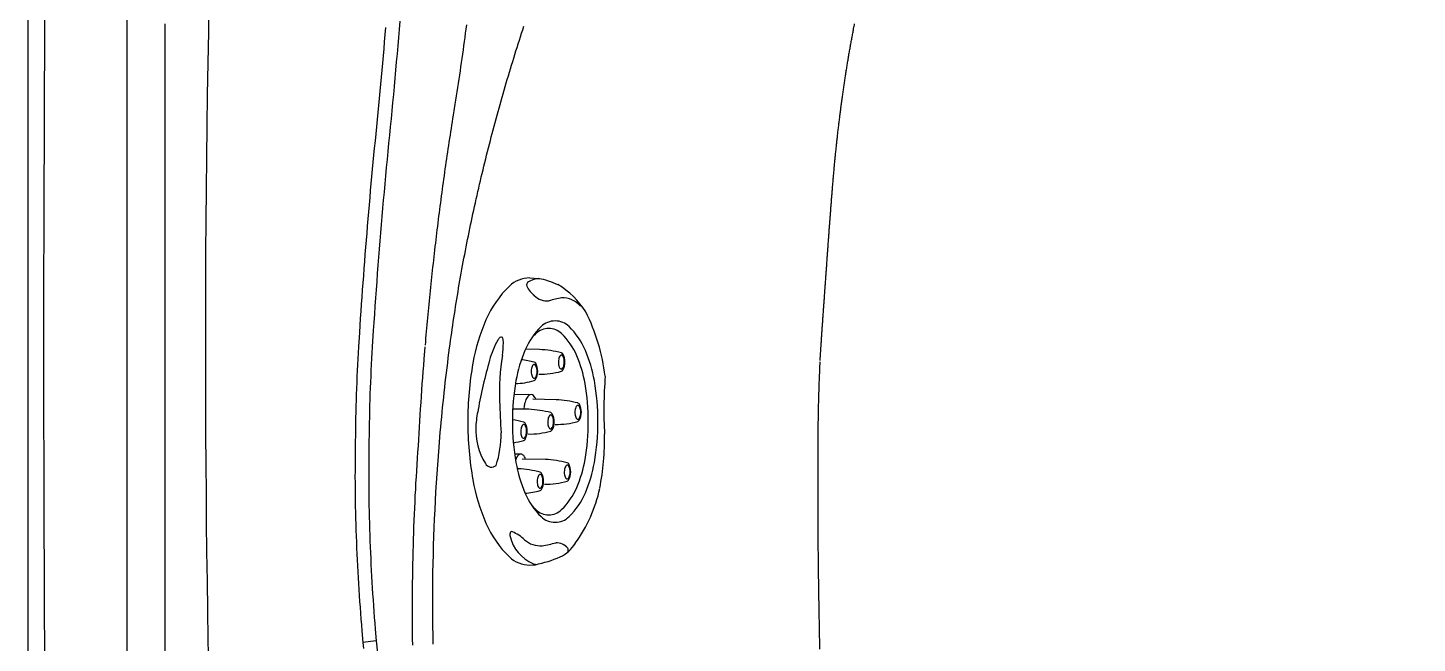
# Model space of a CAD drawing. Extents: x 527 to 614, y 487 to 635.
# Drawn here: x 526.9 to 554, y 542.62 to 554.62 of the extents above; entities that cross this region are included whole.
import ezdxf

# ---------------------------------------------------------------- set-up
doc = ezdxf.new("R2010")
doc.units = 0
doc.header["$MEASUREMENT"] = 0
doc.layers.add('1', color=4, linetype='Continuous')
doc.layers.add('SPA', color=2, linetype='Continuous')

# ---------------------------------------------------------------- blocks, each defined once
blk = doc.blocks.new('JET-HSS-Gatling')
at = {"layer": '1', "color": 2}
for p, q in [((1.211, 2.8), (1.382, 2.789)), ((1.211, -2.8), (1.322, -2.794))]:
    blk.add_line(p, q, dxfattribs=at)
at = {"layer": '1', "color": 3}
for p, q in [((1.401, 1.403), (1.124, 1.408)), ((1.235, 0.525), (0.901, 0.523)), ((1.723, 0.425), (1.268, 0.433)), ((1.193, 0.238), (0.877, 0.243)), ((1.034, -0.636), (0.914, -0.635)), ((1.515, -0.74), (1.06, -0.733)), ((0.986, -0.922), (0.964, -0.922))]:
    blk.add_line(p, q, dxfattribs=at)
at = {"layer": '1', "color": 2}
blk.add_lwpolyline([(1.211, 2.8, 0.193348), (0.814, 2.641, 0.100017), (0.355, 1.98, 0.057784), (0.101, 1.139, 0.044332), (0, 0, 0.044332), (0.101, -1.139, 0.057784), (0.355, -1.98, 0.100017), (0.814, -2.641, 0.193348), (1.211, -2.8, 0.193348)], format="xyb", dxfattribs=at)
blk.add_lwpolyline([(2.54, -0.002, 0.043581), (2.47, 0.797, 0.056954), (2.295, 1.387, 0.099412), (1.977, 1.851, 0.195606), (1.705, 1.962, 0.195606), (1.433, 1.851, 0.099412), (1.115, 1.387, 0.056954), (0.94, 0.797, 0.043581), (0.871, -0.002, 0.043581), (0.94, -0.801, 0.056954), (1.115, -1.391, 0.099412), (1.433, -1.855, 0.195606), (1.705, -1.966, 0.195606), (1.977, -1.855, 0.099412), (2.295, -1.391, 0.056954), (2.47, -0.801, 0.043581)], format="xyb", close=True, dxfattribs=at)
at = {"layer": '1', "color": 3}
for points in [[(2.352, -0.002, 0.043581), (2.288, 0.738, 0.056954), (2.126, 1.284, 0.099412), (1.832, 1.714, 0.195606), (1.579, 1.817, 0.195606), (1.327, 1.714, 0.022381), (1.246, 1.628, 0.056954)], [(1.235, 0.525, 0.196601), (1.189, 0.506, 0.099139), (1.135, 0.427, 0.056591), (1.105, 0.326, 0.027173), (1.095, 0.24, 0.043254)], [(1.334, 0.432, 0.093296), (1.282, 0.506, 0.196601), (1.235, 0.525, 0.196601)], [(1.246, -1.632, 0.022381), (1.327, -1.718, 0.195606), (1.579, -1.821, 0.195606), (1.832, -1.718, 0.099412), (2.126, -1.288, 0.056954), (2.288, -0.742, 0.043581), (2.352, -0.002, 0.043581)], [(1.129, -0.734, 0.069632), (1.108, -0.686, 0.107057), (1.071, -0.647, 0.149849), (1.034, -0.636, 0.149849), (0.998, -0.647, 0.107057), (0.961, -0.686, 0.075377), (0.939, -0.738, 0.023026), (0.934, -0.763, 0.062151)]]:
    blk.add_lwpolyline(points, format="xyb", dxfattribs=at)
for points in [[(1.294, 0.841, 0.196744), (1.313, 0.849, 0.0991), (1.335, 0.881, 0.056539), (1.347, 0.921, 0.043208), (1.353, 0.976, 0.043208), (1.349, 1.031, 0.056539), (1.337, 1.072, 0.0991), (1.316, 1.104, 0.196744), (1.297, 1.112, 0.196744), (1.279, 1.105, 0.0991), (1.257, 1.073, 0.056539), (1.244, 1.033, 0.043208), (1.239, 0.978, 0.043208), (1.243, 0.922, 0.056539), (1.254, 0.882, 0.0991), (1.276, 0.849, 0.196744)], [(1.824, 1.023, 0.196744), (1.843, 1.03, 0.0991), (1.865, 1.062, 0.056539), (1.877, 1.103, 0.043208), (1.883, 1.158, 0.043208), (1.878, 1.213, 0.056539), (1.867, 1.254, 0.0991), (1.846, 1.286, 0.196744), (1.827, 1.294, 0.196744), (1.809, 1.286, 0.0991), (1.786, 1.255, 0.056539), (1.774, 1.214, 0.043208), (1.768, 1.159, 0.043208), (1.773, 1.104, 0.056539), (1.784, 1.063, 0.0991), (1.805, 1.031, 0.196744)], [(2.146, 0.045, 0.196744), (2.164, 0.052, 0.0991), (2.187, 0.084, 0.056539), (2.199, 0.125, 0.043208), (2.205, 0.18, 0.043208), (2.2, 0.235, 0.056539), (2.189, 0.276, 0.0991), (2.168, 0.308, 0.196744), (2.149, 0.316, 0.196744), (2.13, 0.308, 0.0991), (2.108, 0.277, 0.056539), (2.096, 0.236, 0.043208), (2.09, 0.181, 0.043208), (2.095, 0.126, 0.056539), (2.106, 0.085, 0.0991), (2.127, 0.053, 0.196744)], [(1.616, -0.143, 0.196744), (1.635, -0.135, 0.0991), (1.657, -0.103, 0.056539), (1.669, -0.063, 0.043208), (1.675, -0.008, 0.043208), (1.671, 0.047, 0.056539), (1.659, 0.088, 0.0991), (1.638, 0.121, 0.196744), (1.619, 0.128, 0.196744), (1.601, 0.121, 0.0991), (1.579, 0.089, 0.056539), (1.566, 0.049, 0.043208), (1.561, -0.006, 0.043208), (1.565, -0.062, 0.056539), (1.576, -0.102, 0.0991), (1.598, -0.135, 0.196744)], [(1.089, -0.327, 0.196744), (1.108, -0.32, 0.0991), (1.13, -0.288, 0.056539), (1.142, -0.247, 0.043208), (1.148, -0.192, 0.043208), (1.144, -0.137, 0.056539), (1.132, -0.096, 0.0991), (1.111, -0.064, 0.196744), (1.093, -0.056, 0.196744), (1.074, -0.063, 0.0991), (1.052, -0.095, 0.056539), (1.039, -0.136, 0.043208), (1.034, -0.191, 0.043208), (1.038, -0.246, 0.056539), (1.049, -0.287, 0.0991), (1.071, -0.319, 0.196744)], [(1.41, -1.303, 0.196744), (1.428, -1.295, 0.0991), (1.451, -1.264, 0.056539), (1.463, -1.223, 0.043208), (1.468, -1.168, 0.043208), (1.464, -1.113, 0.056539), (1.453, -1.072, 0.0991), (1.432, -1.04, 0.196744), (1.413, -1.032, 0.196744), (1.394, -1.039, 0.0991), (1.372, -1.071, 0.056539), (1.36, -1.112, 0.043208), (1.354, -1.167, 0.043208), (1.358, -1.222, 0.056539), (1.37, -1.263, 0.0991), (1.391, -1.295, 0.196744)], [(1.938, -1.12, 0.196744), (1.957, -1.113, 0.0991), (1.979, -1.081, 0.056539), (1.991, -1.041, 0.043208), (1.997, -0.986, 0.043208), (1.993, -0.931, 0.056539), (1.981, -0.89, 0.0991), (1.96, -0.857, 0.196744), (1.941, -0.85, 0.196744), (1.923, -0.857, 0.0991), (1.901, -0.889, 0.056539), (1.888, -0.929, 0.043208), (1.883, -0.984, 0.043208), (1.887, -1.04, 0.056539), (1.898, -1.08, 0.0991), (1.92, -1.113, 0.196744)]]:
    blk.add_lwpolyline(points, format="xyb", close=True, dxfattribs=at)
for centre, radius, start, end in [((1.225, 2.66), 0.077, 120.8909, 197.2751), ((1.418, 2.303), 0.483, 92.1, 118.7393), ((1.536, 2.797), 0.413, 202.7326, 235.2979), ((1.558, 2.728), 0.376, 226.2502, 274.1869), ((2.076, 0.773), 1.655, 98.4951, 107.2413), ((1.852, 1.953), 0.457, 40.5562, 92.6384), ((0.78, 1.478), 0.222, 133.3005, 150.1209), ((0.651, 1.614), 0.0347, 15.6536, 133.3005), ((2.023, 0.77), 1.653, 150.3077, 165.1029), ((-0.724, 1.513), 1.419, 350.9444, 0.7444), ((0.408, 1.546), 0.288, 357.2297, 15.6536), ((1.299, -0.711), 2.117, 75.5631, 87.2483), ((10.038, -1.537), 9.993, 164.136, 169.7962), ((4.722, 0.588), 4.105, 170.1534, 182.7294), ((0.769, -0.893), 2.117, 75.5631, 82.494), ((1.286, 1.114), 0.0452, 28.2314, 75.5631), ((1.037, 0.98), 0.328, 330.724, 28.2314), ((1.816, 1.295), 0.0452, 28.2314, 75.5631), ((1.567, 1.162), 0.328, 330.724, 28.2314), ((1.283, 0.842), 0.0452, 286.5186, 330.724), ((1.424, 2.335), 1.413, 268.376, 286.5186), ((1.813, 1.024), 0.0452, 286.5186, 330.724), ((0.894, 2.153), 1.413, 271.4732, 286.5186), ((21.76, 1.052), 21.149, 181.7867, 183.4512), ((1.621, -1.689), 2.117, 75.5631, 87.2483), ((2.138, 0.317), 0.0452, 28.2314, 75.5631), ((1.889, 0.184), 0.328, 330.724, 28.2314), ((2.098, -0.197), 1.943, 167.2138, 177.1293), ((0.564, -2.061), 2.117, 75.5631, 81.6792), ((1.091, -1.877), 2.117, 75.5631, 87.2483), ((1.608, 0.13), 0.0452, 28.2314, 75.5631), ((1.359, -0.004), 0.328, 330.724, 28.2314), ((1.746, 1.357), 1.413, 268.376, 286.5186), ((2.135, 0.046), 0.0452, 286.5186, 330.724), ((1.376, -0.164), 1.22, 176.9815, 212.3393), ((-1.3, -0.251), 1.95, 341.9435, 0.8708), ((1.081, -0.055), 0.0452, 28.2314, 75.5631), ((0.832, -0.188), 0.328, 330.724, 28.2314), ((1.216, 1.169), 1.413, 268.376, 286.5186), ((1.605, -0.142), 0.0452, 286.5186, 330.724), ((0.69, 0.985), 1.413, 278.1135, 286.5186), ((1.078, -0.326), 0.0452, 286.5186, 330.724), ((1.413, -2.855), 2.117, 75.5631, 87.2483), ((1.93, -0.848), 0.0452, 28.2314, 75.5631), ((0.464, -0.758), 0.132, 206.328, 312.8004), ((0.885, -3.037), 2.117, 75.5631, 87.2483), ((1.401, -1.03), 0.0452, 28.2314, 75.5631), ((1.153, -1.164), 0.328, 330.724, 28.2314), ((1.681, -0.982), 0.328, 330.724, 28.2314), ((1.01, 0.009), 1.413, 274.4064, 286.5186), ((1.399, -1.302), 0.0452, 286.5186, 330.724), ((1.538, 0.191), 1.413, 268.376, 286.5186), ((1.927, -1.12), 0.0452, 286.5186, 330.724), ((0.91, -2.208), 0.09, 148.2013, 201.1912), ((0.858, -2.176), 0.0292, 65.8579, 148.2013), ((0.506, -2.961), 0.89, 47.2493, 65.8579), ((1.579, -2.06), 0.775, 193.4651, 246.5018), ((1.414, -1.969), 0.455, 228.0526, 274.8017), ((-1.889, 14.648), 17.395, 281.0756, 281.9807), ((1.724, -2.678), 0.31, 42.7339, 90.5261), ((1.873, -2.509), 0.0893, 340.7772, 27.6848), ((1.335, -2.659), 0.128, 239.8654, 281.1187)]:
    blk.add_arc(centre, radius, start, end, dxfattribs=at)
at = {"layer": '1', "color": 2}
for centre, radius, start, end in [((1.065, 1.149), 1.67, 65.4841, 79.0713), ((0.899, 1.241), 1.667, 32.6817, 58.9726), ((-1.246, 0.387), 3.958, 7.1716, 26.3033), ((11.006, 0.221), 8.351, 175.468, 183.2308), ((-2.39, -0.341), 5.058, 349.0363, 1.0403), ((-0.2, -0.708), 2.839, 324.0226, 347.8878), ((1.458, -1.963), 0.762, 296.9368, 327.2279), ((0.74, -0.102), 2.753, 282.2017, 292.7059)]:
    blk.add_arc(centre, radius, start, end, dxfattribs=at)
blk = doc.blocks.new('2010VANGUARD')
at = {"layer": '1', "color": 3, "linetype": 'Continuous'}
for p, q in [((1.929, 74.866), (1.929, 11.869)), ((6.797, 37.637), (6.537, 37.602))]:
    blk.add_line(p, q, dxfattribs=at)
at = {"layer": '1', "color": 4}
blk.add_lwpolyline([(86.737, 74.737, 0.414214), (74.737, 86.737), (12, 86.737, 0.414214), (0, 74.737), (0, 12, 0.414214), (12, 0), (74.737, 0, 0.414214), (86.737, 12)], format="xyb", close=True, dxfattribs=at)
at = {"layer": '1', "color": 3, "linetype": 'Continuous'}
for points in [[(0.329, 49.76), (0.327, 49.355), (0.325, 48.951), (0.322, 48.546), (0.32, 48.141), (0.318, 47.737), (0.317, 47.332), (0.314, 46.522)], [(2.677, 19.068), (2.677, 20.868), (2.677, 22.668), (2.677, 24.468), (2.677, 26.268), (2.677, 28.068), (2.677, 29.868), (2.677, 31.668), (2.677, 33.468), (2.677, 35.268), (2.677, 37.068), (2.677, 38.868), (2.677, 40.668), (2.677, 42.468), (2.677, 44.268), (2.677, 46.068), (2.677, 47.868), (2.677, 49.668)], [(7.254, 49.718), (7.241, 49.559), (7.228, 49.401), (7.215, 49.242), (7.202, 49.084), (7.188, 48.926), (7.174, 48.767), (7.16, 48.609), (7.146, 48.45), (7.131, 48.292), (7.116, 48.133), (7.101, 47.975), (7.085, 47.816), (7.069, 47.658), (7.054, 47.499), (7.038, 47.341), (7.022, 47.182), (7.007, 47.024), (6.991, 46.865), (6.977, 46.706), (6.962, 46.548), (6.948, 46.389), (6.933, 46.23), (6.919, 46.072), (6.906, 45.913), (6.892, 45.754), (6.879, 45.595), (6.866, 45.436), (6.854, 45.277), (6.841, 45.119), (6.829, 44.96), (6.817, 44.801), (6.805, 44.642), (6.793, 44.483), (6.782, 44.323), (6.771, 44.164), (6.76, 44.005), (6.749, 43.846), (6.739, 43.687), (6.719, 43.368)], [(6.977, 49.597), (6.965, 49.458), (6.954, 49.32), (6.942, 49.182), (6.93, 49.044), (6.918, 48.905), (6.906, 48.767), (6.893, 48.629), (6.881, 48.491), (6.868, 48.353), (6.855, 48.214), (6.842, 48.076), (6.828, 47.938), (6.815, 47.8), (6.801, 47.662), (6.787, 47.523), (6.773, 47.385), (6.759, 47.247), (6.746, 47.109), (6.733, 46.97), (6.719, 46.832), (6.706, 46.694), (6.694, 46.555), (6.681, 46.417), (6.669, 46.279), (6.657, 46.14), (6.645, 46.002), (6.633, 45.863), (6.621, 45.725), (6.61, 45.587), (6.599, 45.448), (6.588, 45.31), (6.577, 45.171), (6.566, 45.033), (6.555, 44.894), (6.545, 44.755), (6.535, 44.617), (6.525, 44.478), (6.515, 44.339), (6.505, 44.201), (6.495, 44.062), (6.486, 43.923), (6.477, 43.785), (6.468, 43.646), (6.45, 43.368)], [(8.227, 43.348), (8.237, 43.421), (8.247, 43.495), (8.257, 43.568), (8.268, 43.641), (8.278, 43.715), (8.289, 43.788), (8.299, 43.861), (8.31, 43.934), (8.322, 44.007), (8.333, 44.08), (8.344, 44.154), (8.356, 44.227), (8.368, 44.3), (8.38, 44.372), (8.392, 44.445), (8.404, 44.518), (8.417, 44.591), (8.429, 44.664), (8.442, 44.737), (8.455, 44.809), (8.468, 44.882), (8.481, 44.954), (8.495, 45.027), (8.508, 45.1), (8.522, 45.172), (8.536, 45.244), (8.55, 45.317), (8.564, 45.389), (8.578, 45.461), (8.593, 45.534), (8.608, 45.606), (8.622, 45.678), (8.637, 45.75), (8.652, 45.822), (8.668, 45.894), (8.683, 45.966), (8.699, 46.037), (8.714, 46.109), (8.73, 46.181), (8.746, 46.253), (8.762, 46.324), (8.778, 46.396), (8.795, 46.467), (8.811, 46.539), (8.828, 46.61), (8.845, 46.682), (8.862, 46.753), (8.879, 46.824), (8.896, 46.895), (8.914, 46.966), (8.931, 47.037), (8.949, 47.108), (8.967, 47.179), (8.985, 47.25), (9.003, 47.321), (9.022, 47.392), (9.04, 47.462), (9.058, 47.533), (9.077, 47.604), (9.096, 47.674), (9.115, 47.745), (9.134, 47.815), (9.153, 47.885), (9.173, 47.956), (9.192, 48.026), (9.212, 48.096), (9.232, 48.166), (9.252, 48.236), (9.272, 48.306), (9.292, 48.376), (9.312, 48.446), (9.333, 48.516), (9.353, 48.585), (9.374, 48.655), (9.395, 48.725), (9.416, 48.794), (9.437, 48.864), (9.458, 48.933), (9.479, 49.002), (9.501, 49.072), (9.522, 49.141), (9.544, 49.21), (9.566, 49.279), (9.588, 49.348), (9.61, 49.417), (9.632, 49.486), (9.655, 49.555), (9.677, 49.624)], [(0.314, 46.522), (0.313, 46.365), (0.313, 46.207), (0.313, 46.049), (0.312, 45.891), (0.312, 45.734), (0.311, 45.576), (0.311, 45.418), (0.311, 45.261), (0.31, 45.103), (0.31, 44.945), (0.31, 44.787), (0.31, 44.63), (0.309, 44.472), (0.309, 44.314), (0.309, 44.157), (0.309, 43.999), (0.309, 43.841), (0.309, 43.683), (0.309, 43.526), (0.309, 43.368), (0.309, 43.21), (0.309, 43.053), (0.309, 42.895), (0.309, 42.737), (0.309, 42.579), (0.309, 42.422), (0.309, 42.264), (0.31, 42.106), (0.31, 41.949), (0.31, 41.791), (0.31, 41.633), (0.311, 41.475), (0.311, 41.318), (0.311, 41.16), (0.312, 41.002), (0.312, 40.845), (0.313, 40.687), (0.313, 40.529), (0.314, 40.214)], [(6.45, 43.368), (6.443, 43.252), (6.437, 43.136), (6.431, 43.021), (6.425, 42.905), (6.42, 42.789), (6.415, 42.674), (6.41, 42.558), (6.406, 42.443), (6.403, 42.328), (6.399, 42.213), (6.397, 42.098), (6.394, 41.983), (6.392, 41.868), (6.39, 41.754), (6.389, 41.639), (6.388, 41.525), (6.387, 41.41), (6.386, 41.296), (6.384, 41.181), (6.383, 41.066), (6.383, 40.951), (6.382, 40.835), (6.383, 40.72), (6.383, 40.604), (6.385, 40.488), (6.386, 40.372), (6.388, 40.256), (6.391, 40.14), (6.394, 40.024), (6.397, 39.908), (6.4, 39.792), (6.404, 39.676), (6.409, 39.56), (6.413, 39.444), (6.418, 39.328), (6.424, 39.212), (6.43, 39.097), (6.436, 38.981), (6.442, 38.866), (6.449, 38.751), (6.456, 38.636), (6.464, 38.52), (6.472, 38.405), (6.48, 38.29), (6.489, 38.176), (6.498, 38.061), (6.507, 37.946), (6.517, 37.831), (6.537, 37.602)], [(6.719, 43.368), (6.712, 43.254), (6.705, 43.139), (6.699, 43.025), (6.693, 42.911), (6.688, 42.796), (6.683, 42.682), (6.678, 42.568), (6.674, 42.453), (6.67, 42.339), (6.667, 42.224), (6.664, 42.11), (6.662, 41.995), (6.659, 41.881), (6.657, 41.766), (6.656, 41.652), (6.655, 41.537), (6.654, 41.423), (6.653, 41.308), (6.651, 41.194), (6.65, 41.079), (6.65, 40.965), (6.649, 40.85), (6.65, 40.735), (6.65, 40.62), (6.651, 40.505), (6.653, 40.39), (6.654, 40.275), (6.657, 40.16), (6.659, 40.045), (6.662, 39.929), (6.665, 39.814), (6.669, 39.699), (6.673, 39.584), (6.678, 39.468), (6.682, 39.353), (6.688, 39.238), (6.693, 39.123), (6.699, 39.008), (6.705, 38.893), (6.712, 38.778), (6.719, 38.663), (6.726, 38.549), (6.734, 38.434), (6.742, 38.32), (6.75, 38.205), (6.759, 38.091), (6.768, 37.978), (6.777, 37.864), (6.797, 37.637)], [(8.021, 41.413), (8.029, 41.51), (8.037, 41.607), (8.046, 41.704), (8.054, 41.801), (8.063, 41.898), (8.073, 41.995), (8.082, 42.092), (8.092, 42.188), (8.102, 42.285), (8.112, 42.382), (8.122, 42.479), (8.133, 42.575), (8.144, 42.672), (8.155, 42.769), (8.166, 42.865), (8.178, 42.962), (8.19, 43.058), (8.202, 43.155), (8.227, 43.348)], [(7.907, 37.571), (7.904, 37.746), (7.901, 37.92), (7.9, 38.095), (7.899, 38.27), (7.899, 38.445), (7.9, 38.62), (7.901, 38.795), (7.903, 38.969), (7.907, 39.144), (7.911, 39.319), (7.915, 39.494), (7.921, 39.668), (7.927, 39.843), (7.935, 40.018), (7.943, 40.192), (7.951, 40.367), (7.961, 40.541), (7.971, 40.716), (7.983, 40.89), (7.995, 41.065), (8.021, 41.413)], [(0.314, 40.214), (0.315, 39.899), (0.316, 39.584), (0.317, 39.269), (0.319, 38.954), (0.32, 38.639), (0.322, 38.324), (0.323, 38.009), (0.325, 37.694), (0.327, 37.379)], [(6.537, 37.602), (6.548, 37.485)], [(6.797, 37.637), (6.819, 37.393)]]:
    blk.add_lwpolyline(points, dxfattribs=at)
at = {"layer": 'SPA'}
for points in [[(3.47, 43.368), (3.471, 43.983), (3.473, 44.598), (3.476, 45.213), (3.48, 45.827), (3.485, 46.442), (3.491, 47.057), (3.499, 47.672), (3.508, 48.287), (3.518, 48.901), (3.529, 49.516), (3.541, 50.131), (3.555, 50.745), (3.569, 51.36), (3.585, 51.975), (3.602, 52.589), (3.62, 53.204), (3.639, 53.818), (3.66, 54.433), (3.704, 55.661)], [(8.324, 48.019), (8.337, 48.1), (8.35, 48.182), (8.363, 48.263), (8.376, 48.345), (8.389, 48.426), (8.401, 48.507), (8.413, 48.589), (8.425, 48.67), (8.437, 48.752), (8.449, 48.833), (8.461, 48.915), (8.473, 48.996), (8.484, 49.078), (8.496, 49.159), (8.507, 49.241), (8.518, 49.322), (8.529, 49.404), (8.54, 49.486), (8.55, 49.567), (8.561, 49.649)], [(7.756, 43.403), (7.761, 43.469), (7.767, 43.535), (7.773, 43.602), (7.779, 43.668), (7.785, 43.734), (7.791, 43.801), (7.797, 43.867), (7.803, 43.933), (7.809, 44), (7.815, 44.066), (7.822, 44.132), (7.828, 44.198), (7.835, 44.265), (7.841, 44.331), (7.848, 44.397), (7.854, 44.463), (7.861, 44.53), (7.868, 44.596), (7.875, 44.662), (7.882, 44.728), (7.889, 44.794), (7.896, 44.86), (7.903, 44.926), (7.911, 44.993), (7.918, 45.059), (7.926, 45.125), (7.933, 45.191), (7.941, 45.257), (7.948, 45.323), (7.956, 45.389), (7.964, 45.455), (7.972, 45.521), (7.98, 45.587), (7.988, 45.653), (7.996, 45.719), (8.004, 45.785), (8.012, 45.851), (8.02, 45.917), (8.029, 45.983), (8.037, 46.049), (8.046, 46.115), (8.054, 46.181), (8.063, 46.246), (8.072, 46.312), (8.081, 46.378), (8.089, 46.444), (8.098, 46.51), (8.107, 46.576), (8.117, 46.641), (8.126, 46.707), (8.135, 46.773), (8.144, 46.839), (8.154, 46.904), (8.163, 46.97), (8.173, 47.036), (8.182, 47.102), (8.192, 47.167), (8.202, 47.233), (8.212, 47.299), (8.222, 47.364), (8.231, 47.43), (8.242, 47.495), (8.252, 47.561), (8.262, 47.626), (8.272, 47.692), (8.282, 47.758), (8.293, 47.823), (8.303, 47.889), (8.324, 48.019)], [(3.672, 31.954), (3.652, 32.524), (3.634, 33.095), (3.616, 33.665), (3.599, 34.236), (3.584, 34.806), (3.569, 35.377), (3.556, 35.948), (3.543, 36.518), (3.531, 37.089), (3.521, 37.66), (3.511, 38.231), (3.503, 38.801), (3.495, 39.372), (3.489, 39.943), (3.483, 40.514), (3.479, 41.085), (3.475, 41.656), (3.472, 42.226), (3.47, 43.368)], [(7.508, 37.552), (7.507, 37.673), (7.505, 37.795), (7.504, 37.916), (7.504, 38.038), (7.503, 38.16), (7.503, 38.281), (7.503, 38.403), (7.504, 38.525), (7.505, 38.646), (7.506, 38.768), (7.508, 38.889), (7.51, 39.011), (7.512, 39.133), (7.515, 39.254), (7.518, 39.376), (7.521, 39.497), (7.525, 39.619), (7.529, 39.74), (7.533, 39.862), (7.538, 39.983), (7.543, 40.105), (7.548, 40.226), (7.553, 40.347), (7.559, 40.469), (7.566, 40.59), (7.572, 40.711), (7.579, 40.832), (7.586, 40.954), (7.594, 41.075), (7.602, 41.196), (7.61, 41.317), (7.618, 41.438), (7.625, 41.559), (7.632, 41.679), (7.639, 41.8), (7.646, 41.921), (7.654, 42.042), (7.662, 42.163), (7.67, 42.284), (7.678, 42.404), (7.686, 42.525), (7.695, 42.646), (7.704, 42.766), (7.713, 42.887), (7.723, 43.007), (7.733, 43.127), (7.753, 43.368)]]:
    blk.add_lwpolyline(points, dxfattribs=at)
for points in [[(15.456, 43.101), (15.458, 43.148, -0.001377), (15.462, 43.214, -0.001078), (15.466, 43.278, -0.000852), (15.47, 43.344, -0.000644), (15.474, 43.413, -0.000507), (15.479, 43.484, -0.000408), (15.484, 43.558, -0.00033), (15.489, 43.634, -0.000261), (15.494, 43.712, -0.000208), (15.5, 43.791, -0.000159), (15.505, 43.872, -0.00012), (15.511, 43.954, -0.000081), (15.517, 44.036, -0.000048), (15.523, 44.119, -0.000009), (15.529, 44.201, 0.000009), (15.535, 44.283, 0.000012), (15.541, 44.365, 0.00001), (15.546, 44.448), (15.552, 44.53, -0.000006), (15.558, 44.612, -0.000011), (15.564, 44.694, -0.000017), (15.57, 44.776, -0.000024), (15.576, 44.859, -0.00003), (15.582, 44.941, -0.000036), (15.587, 45.023, -0.000042), (15.593, 45.105, -0.000049), (15.599, 45.188, -0.000054), (15.605, 45.27, -0.00006), (15.611, 45.352, -0.000064), (15.617, 45.435, -0.000068), (15.623, 45.517, -0.000071), (15.629, 45.599, -0.000075), (15.635, 45.682, -0.000078), (15.641, 45.764, -0.000084), (15.648, 45.847, -0.000085), (15.654, 45.929, -0.000083), (15.66, 46.012, -0.000103), (15.666, 46.095, -0.000152), (15.673, 46.179, -0.000207), (15.679, 46.263, -0.00028), (15.686, 46.348, -0.000343), (15.693, 46.434, -0.00041), (15.7, 46.521, -0.000471), (15.707, 46.608, -0.000541), (15.715, 46.696, -0.0006), (15.723, 46.785, -0.000662), (15.731, 46.874, -0.00069), (15.739, 46.963, -0.000694), (15.748, 47.052, -0.000698), (15.757, 47.141, -0.000705), (15.766, 47.231, -0.000711), (15.775, 47.32, -0.000717), (15.785, 47.409, -0.000722), (15.795, 47.499, -0.000729), (15.805, 47.588, -0.000734), (15.816, 47.678, -0.000741), (15.827, 47.767, -0.000746), (15.838, 47.857, -0.000752), (15.849, 47.947, -0.000758), (15.861, 48.036, -0.000766), (15.873, 48.126, -0.000774), (15.885, 48.216, -0.000787), (15.897, 48.306, -0.000797), (15.91, 48.396, -0.000808), (15.924, 48.487, -0.000818), (15.937, 48.577, -0.000829), (15.951, 48.668, -0.000839), (15.965, 48.758, -0.00085), (15.979, 48.849, -0.000859), (15.994, 48.94, -0.000869), (16.009, 49.031, -0.000878), (16.025, 49.122, -0.000888), (16.041, 49.213, -0.000896), (16.057, 49.304, -0.000906), (16.074, 49.395, -0.000915), (16.091, 49.486, -0.000925), (16.108, 49.578, -0.000934), (16.126, 49.669, -0.000943)], [(15.45, 37.476, -0.000186), (15.448, 37.589, -0.000182), (15.445, 37.701, -0.000178), (15.443, 37.814, -0.000173), (15.441, 37.927, -0.000169), (15.439, 38.039, -0.000165), (15.437, 38.152, -0.000161), (15.435, 38.264, -0.000155), (15.433, 38.377, -0.000154), (15.431, 38.489, -0.000157), (15.429, 38.601, -0.000161), (15.428, 38.714, -0.000166), (15.426, 38.827, -0.000171), (15.424, 38.939, -0.000176), (15.423, 39.052, -0.00018), (15.422, 39.165, -0.000186), (15.42, 39.277, -0.00019), (15.419, 39.39, -0.000195), (15.418, 39.503, -0.0002), (15.417, 39.616, -0.000205), (15.416, 39.729, -0.000209), (15.415, 39.842, -0.000213), (15.415, 39.956, -0.000216), (15.414, 40.069, -0.000218), (15.414, 40.182, -0.00022), (15.413, 40.295, -0.000223), (15.413, 40.409, -0.000224), (15.413, 40.522, -0.000226), (15.413, 40.636, -0.000228), (15.413, 40.749, -0.00023), (15.413, 40.863, -0.000232), (15.413, 40.977, -0.000235), (15.413, 41.09, -0.000235), (15.414, 41.204, -0.000235), (15.414, 41.318, -0.00024), (15.415, 41.432, -0.000252), (15.416, 41.547, -0.000284), (15.417, 41.663, -0.00035), (15.418, 41.781, -0.000613), (15.419, 41.907, -0.001005), (15.422, 42.04, -0.000717), (15.424, 42.162, -0.000009), (15.426, 42.278, -0.001498), (15.431, 42.454, -0.002463), (15.441, 42.728, -0.001049), (15.455, 43.079, -0.001049)]]:
    blk.add_lwpolyline(points, format="xyb", dxfattribs=at)
at = {"layer": '1'}
blk.add_blockref('JET-HSS-Gatling', (8.581, 41.913), dxfattribs=at)

msp = doc.modelspace()

# ---------------------------------------------------------------- block references
at = {"layer": '1'}
msp.add_blockref('2010VANGUARD', (526.9, 505.027), dxfattribs=at)

doc.saveas('drawing.dxf')
